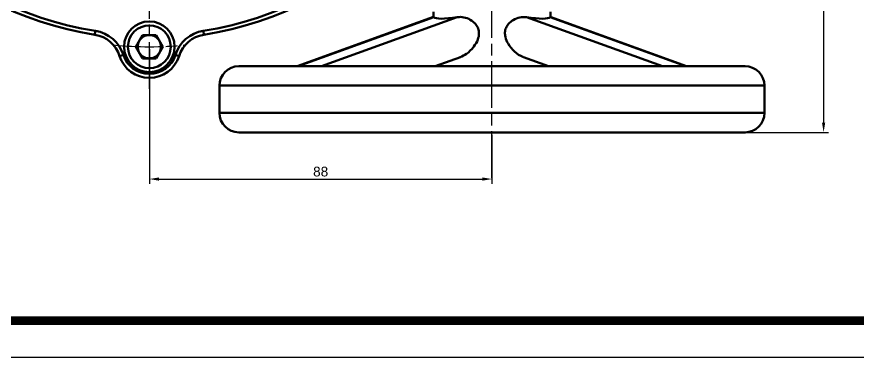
# Model space of a CAD drawing. Header units: millimetres. Extents: x 5231 to 7653, y 7068 to 7959.
# Drawn here: x 5723.5 to 5939.6, y 7071.9 to 7159.4 of the extents above; entities that cross this region are included whole.
import ezdxf

# ---------------------------------------------------------------- set-up
doc = ezdxf.new("R2010")
doc.units = ezdxf.units.MM
doc.linetypes.add('AM_ISO08W050', pattern=[18, 12, -1.5, 3, -1.5])
for name, color, linetype, lineweight in [('AM_5', 3, 'Continuous', 25), ('AM_7', 4, 'AM_ISO08W050', 25), ('AM_BOR', 7, 'Continuous', 50)]:
    doc.layers.add(name, color=color, linetype=linetype, lineweight=lineweight)
doc.styles.get("Standard").update_dxf_attribs({"font": 'arial.ttf'})
doc.dimstyles.new('ISO-25$0', dxfattribs={"dimtxt": 2.5, "dimasz": 2.5, "dimexe": 1.25, "dimexo": 0.625, "dimtad": 1, "dimtxsty": 'Standard', "dimcen": 2.5, "dimadec": 0, "dimazin": 0, "dimtfac": 1, "dimtmove": 0, "dimatfit": 3, "dimfxl": 0, "dimarcsym": 0})

# ---------------------------------------------------------------- blocks, each defined once
blk = doc.blocks.new('*D38')
at = {"layer": 'AM_5', "color": 0, "linetype": 'ByBlock', "lineweight": -2, "transparency": 16777216}
for p, q in [((5860.98, 7243.68), (5931.99, 7243.68)), ((5930.74, 7241.18), (5930.74, 7132.18)), ((5846.18, 7129.68), (5931.99, 7129.68))]:
    blk.add_line(p, q, dxfattribs=at)
at = {"layer": 'AM_5', "color": 0, "transparency": 16777216}
for points in [[(5930.32, 7241.18), (5931.15, 7241.18), (5930.74, 7243.68)], [(5930.32, 7132.18), (5931.15, 7132.18), (5930.74, 7129.68)]]:
    blk.add_solid(points, dxfattribs=at)
at = {"layer": 'Defpoints', "color": 0, "transparency": 16777216}
for p in [(5860.35, 7243.68), (5845.56, 7129.68), (5930.74, 7129.68)]:
    blk.add_point(p, dxfattribs=at)
at = {"layer": 'AM_5', "color": 0, "transparency": 16777216, "insert": (5928.84, 7186.68), "char_height": 2.5, "attachment_point": 5, "rotation": 90}
blk.add_mtext('115', dxfattribs=at)
blk = doc.blocks.new('*D39')
at = {"layer": 'AM_5', "color": 0, "linetype": 'ByBlock', "lineweight": -2, "transparency": 16777216}
for p, q in [((5757.56, 7151.06), (5757.56, 7116.43)), ((5845.56, 7129.06), (5845.56, 7116.43)), ((5760.06, 7117.68), (5843.06, 7117.68))]:
    blk.add_line(p, q, dxfattribs=at)
at = {"layer": 'AM_5', "color": 0, "transparency": 16777216}
for points in [[(5760.06, 7118.1), (5760.06, 7117.27), (5757.56, 7117.68)], [(5843.06, 7118.1), (5843.06, 7117.27), (5845.56, 7117.68)]]:
    blk.add_solid(points, dxfattribs=at)
at = {"layer": 'Defpoints', "color": 0, "transparency": 16777216}
for p in [(5757.56, 7151.68), (5845.56, 7129.68), (5845.56, 7117.68)]:
    blk.add_point(p, dxfattribs=at)
at = {"layer": 'AM_5', "color": 0, "transparency": 16777216, "insert": (5801.56, 7119.59), "char_height": 2.5, "attachment_point": 5}
blk.add_mtext('88', dxfattribs=at)

msp = doc.modelspace()

# ---------------------------------------------------------------- linework, layer by layer
msp.add_line((5231.09, 7071.912), (6307.34, 7071.912))
at = {"const_width": 2.25}
msp.add_lwpolyline([(6297.965, 7850.037), (5277.965, 7850.037), (5277.965, 7081.287), (6297.965, 7081.287)], close=True, dxfattribs=at)
at = {"layer": 'AM_7'}
for p, q in [((5757.557, 7140.89), (5757.557, 7346.478)), ((5845.557, 7117.949), (5845.557, 7229.679))]:
    msp.add_line(p, q, dxfattribs=at)
msp.add_arc((5757.557, 7243.745), 92.061, 264.23823, 275.76177, dxfattribs=at)
at = {"layer": 'AM_BOR'}
for p, q in [((5830.577, 7159.331), (5795.566, 7146.684)), ((5795.78, 7146.684), (5830.652, 7159.281)), ((5801.78, 7146.684), (5836.652, 7159.281)), ((5830.557, 7160.635), (5830.557, 7159.211)), ((5830.652, 7159.281), (5830.58, 7159.322)), ((5889.335, 7146.684), (5854.463, 7159.281)), ((5895.335, 7146.684), (5860.463, 7159.281)), ((5895.549, 7146.684), (5860.536, 7159.332)), ((5860.557, 7159.214), (5860.557, 7160.635)), ((5754.093, 7151.684), (5755.825, 7154.684)), ((5755.825, 7154.684), (5759.29, 7154.684)), ((5759.29, 7154.684), (5761.022, 7151.684)), ((5755.825, 7148.684), (5754.093, 7151.684)), ((5761.022, 7151.684), (5759.29, 7148.684)), ((5759.29, 7148.684), (5755.825, 7148.684)), ((5830.999, 7146.684), (5837.436, 7149.009)), ((5853.679, 7149.009), (5860.116, 7146.684)), ((5780.557, 7146.684), (5910.557, 7146.684)), ((5775.557, 7141.684), (5775.557, 7134.684)), ((5775.557, 7141.684), (5915.558, 7141.684)), ((5915.558, 7134.684), (5915.558, 7141.684)), ((5775.557, 7134.684), (5915.558, 7134.684)), ((5780.557, 7129.684), (5910.557, 7129.684))]:
    msp.add_line(p, q, dxfattribs=at)
at = {"layer": 'AM_BOR', "flags": 128}
for points in [[(5743.542, 7154.782), (5743.545, 7154.801), (5743.554, 7154.857), (5743.568, 7154.948), (5743.587, 7155.071), (5743.611, 7155.221), (5743.638, 7155.392), (5743.667, 7155.577), (5743.697, 7155.77)], [(5771.573, 7154.782), (5771.57, 7154.801), (5771.561, 7154.857), (5771.547, 7154.948), (5771.528, 7155.071), (5771.504, 7155.221), (5771.477, 7155.392), (5771.448, 7155.577), (5771.418, 7155.77)], [(5749.927, 7149.282), (5749.945, 7149.287), (5749.999, 7149.304), (5750.087, 7149.332), (5750.206, 7149.369), (5750.351, 7149.415), (5750.515, 7149.467), (5750.694, 7149.523), (5750.881, 7149.582)], [(5765.188, 7149.282), (5765.17, 7149.287), (5765.116, 7149.304), (5765.028, 7149.332), (5764.909, 7149.369), (5764.764, 7149.415), (5764.599, 7149.467), (5764.421, 7149.523), (5764.234, 7149.582)]]:
    msp.add_lwpolyline(points, dxfattribs=at)
at = {"layer": 'AM_BOR'}
for radius in [6.5, 5.5]:
    msp.add_circle((5757.557, 7151.684), radius, dxfattribs=at)
for centre, radius, start, end in [((5757.557, 7243.684), 90, 188.95921, 261.04079), ((5757.557, 7243.684), 89, 188.95921, 261.04079), ((5757.557, 7243.684), 89, 278.95921, 351.04079), ((5757.557, 7243.684), 90, 278.95921, 351.04079), ((5742.296, 7146.879), 8, 17.47393, 81.04079), ((5742.296, 7146.879), 9, 17.47393, 81.04079), ((5772.819, 7146.879), 9, 98.95921, 162.52607), ((5772.819, 7146.879), 8, 98.95921, 162.52607), ((5757.557, 7151.684), 3, 150, 210), ((5757.557, 7151.684), 3, 90, 150), ((5757.557, 7151.684), 3, 30, 90), ((5757.557, 7151.684), 3, 330, 30), ((5757.557, 7151.684), 8, 197.47393, 342.52607), ((5757.557, 7151.684), 7, 197.47393, 342.52607), ((5757.557, 7151.684), 3, 210, 270), ((5757.557, 7151.684), 3, 270, 330), ((5780.557, 7141.684), 5, 90, 180), ((5910.557, 7141.684), 5, 0, 90), ((5780.557, 7134.684), 5, 180, 270), ((5910.557, 7134.684), 5, 270, 0)]:
    msp.add_arc(centre, radius, start, end, dxfattribs=at)
for major_axis, start_param, end_param in [((14.988, 4.155), 3.2133584, 4.036392), ((14.988, -4.155), 5.3883859, 6.2114196)]:
    msp.add_ellipse((5845.557, 7163.582), major_axis=major_axis, ratio=0.1454958, start_param=start_param, end_param=end_param, dxfattribs=at)
for points, knots in [([(5837.427, 7149.028), (5837.957, 7149.272), (5839.224, 7149.856), (5840.833, 7151.487), (5841.951, 7153.351), (5842.314, 7155.013), (5842.092, 7156.37), (5841.436, 7157.519), (5840.29, 7158.53), (5838.748, 7159.215), (5837.467, 7159.38), (5836.799, 7159.299), (5836.652, 7159.281)], [0, 0, 0, 0, 0.1176288, 0.281249, 0.4091718, 0.505584, 0.5774735, 0.6493641, 0.7387444, 0.8524846, 0.967437, 1, 1, 1, 1]), ([(5854.463, 7159.281), (5853.892, 7159.304), (5852.749, 7159.35), (5851.082, 7158.684), (5849.842, 7157.705), (5849.101, 7156.575), (5848.829, 7155.37), (5848.985, 7153.945), (5849.768, 7152.178), (5851.33, 7150.377), (5852.819, 7149.264), (5853.619, 7149.044), (5853.684, 7149.026)], [0, 0, 0, 0, 0.1221631, 0.2443588, 0.3362822, 0.4096281, 0.4832587, 0.5517466, 0.6622581, 0.8227102, 0.9856045, 1, 1, 1, 1]), ([(5860.51, 7159.266), (5860.51, 7159.294), (5860.51, 7159.334), (5860.475, 7159.294), (5860.463, 7159.281)], [0, 0, 0, 0, 0.68083572, 1, 1, 1, 1])]:
    msp.add_open_spline(points, degree=3, knots=knots, dxfattribs=at)

# ---------------------------------------------------------------- dimensions: what is measured, and where the dimension line sits
at = {"layer": 'AM_5'}
dim = msp.add_linear_dim(base=(5930.738, 7129.684), p1=(5860.351, 7243.682), p2=(5845.557, 7129.684), angle=90, text='115', dimstyle='ISO-25$0', override={"dimpost": '', "dimfxl": 1.25, "dimarcsym": 1}, dxfattribs=at)
dim.commit()
dim.dimension.update_dxf_attribs({"geometry": '*D38', "text_midpoint": (5928.837, 7186.683)})
dim = msp.add_linear_dim(base=(5845.557, 7117.684), p1=(5757.557, 7151.684), p2=(5845.557, 7129.684), dimstyle='ISO-25$0', override={"dimpost": '', "dimfxl": 1.25, "dimarcsym": 1}, dxfattribs=at)
dim.commit()
dim.dimension.update_dxf_attribs({"geometry": '*D39', "text_midpoint": (5801.557, 7119.585)})

doc.saveas('drawing.dxf')
